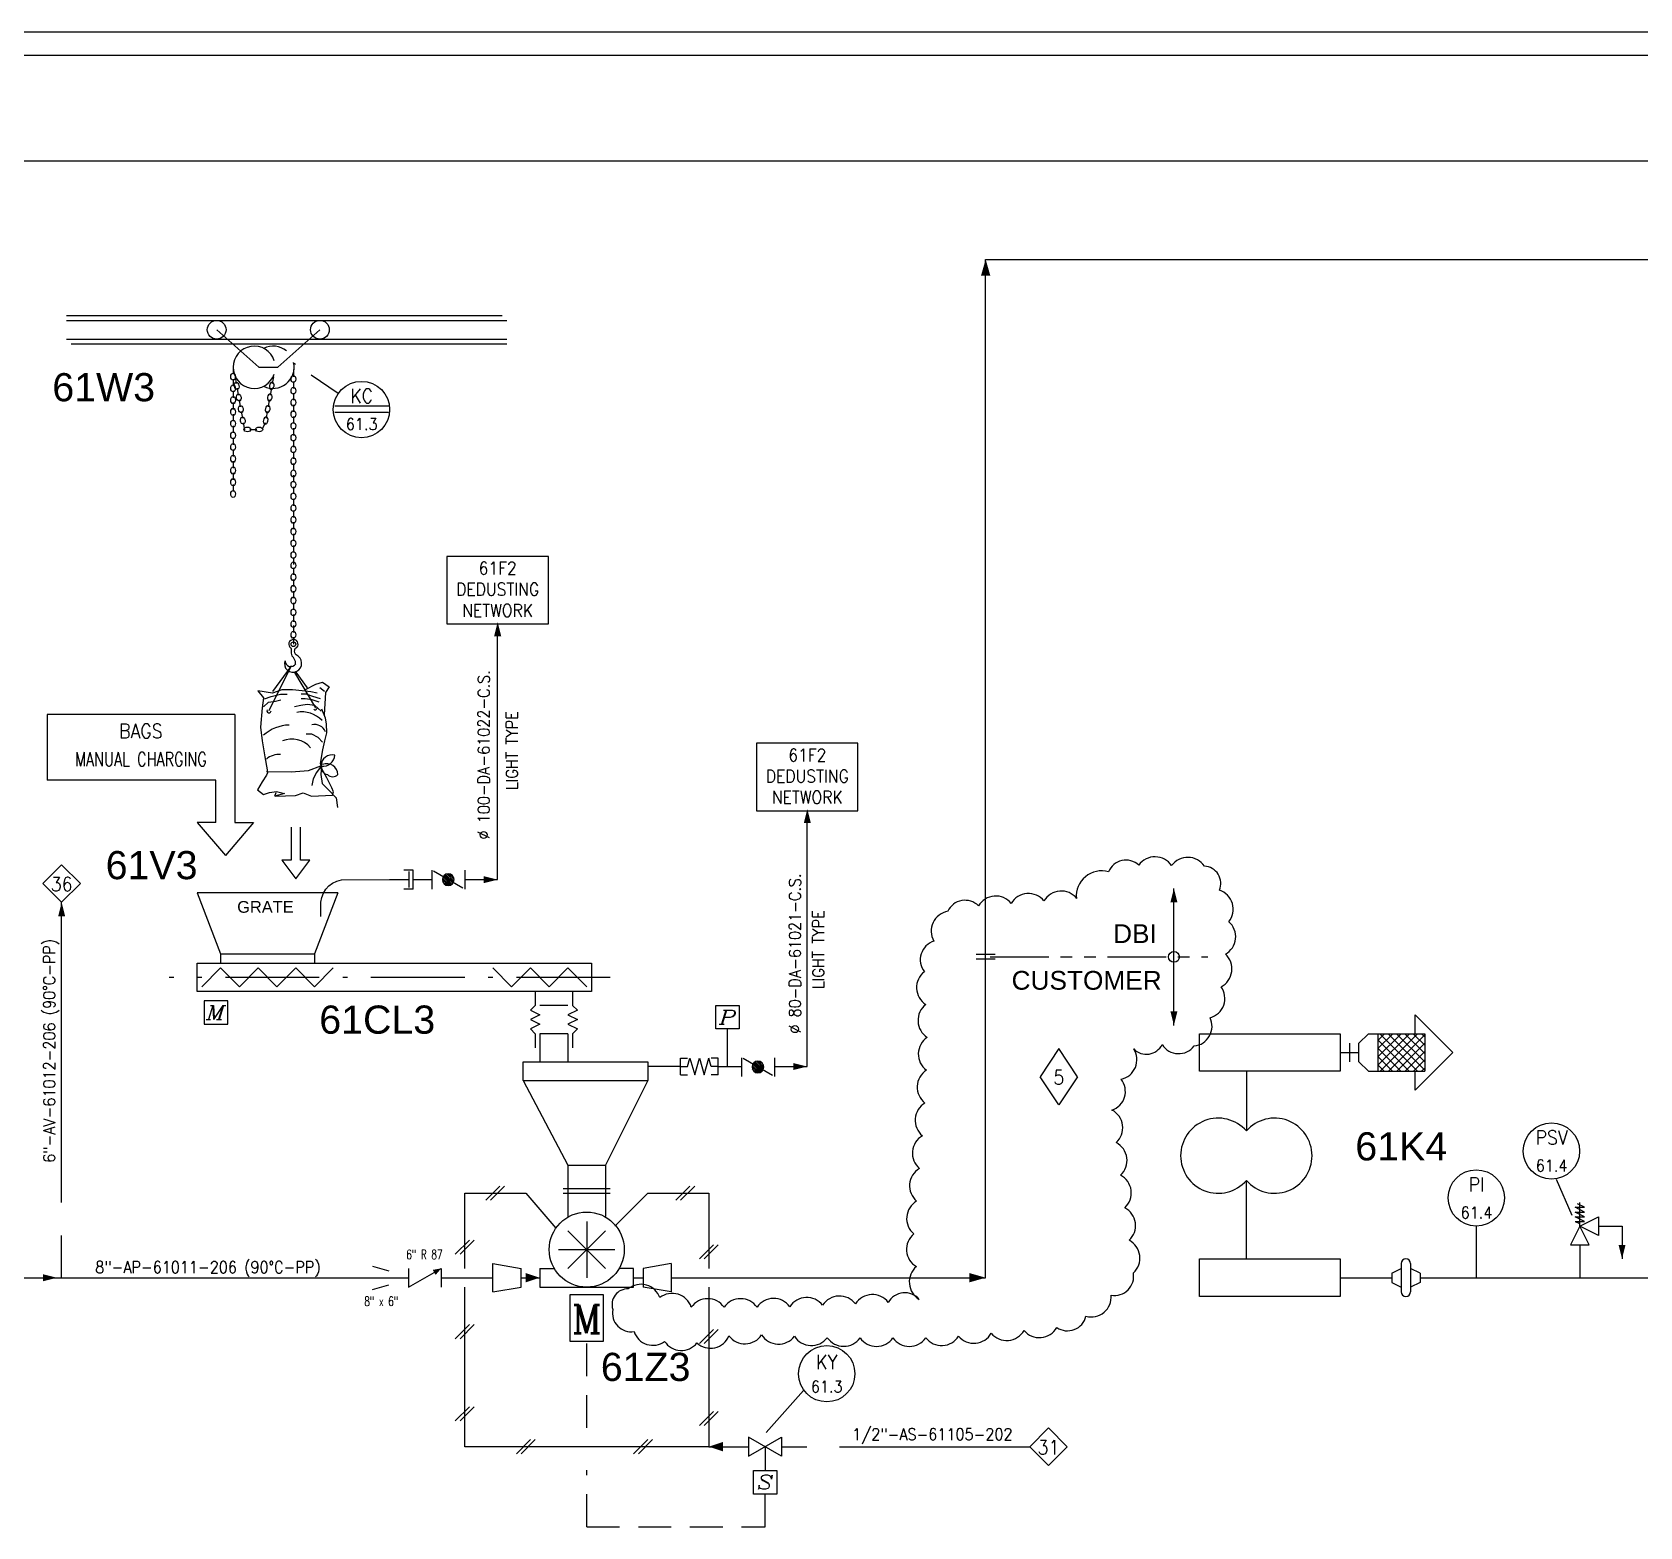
# Model space of a CAD drawing. Header units: millimetres. Extents: x 833 to 974, y 258 to 334.
# Drawn here: x 903.67 to 937.93, y 301.91 to 333.76 of the extents above; entities that cross this region are included whole.
import ezdxf
from ezdxf.enums import TextEntityAlignment as Align

# ---------------------------------------------------------------- set-up
doc = ezdxf.new("R2010")
doc.units = ezdxf.units.MM
for name, pattern in [('CENTER', [2, 1.25, -0.25, 0.25, -0.25]), ('LP1', [3, 2, -0.5, 0, -0.5]), ('PHANTOM', [2.5, 1.25, -0.25, 0.25, -0.25, 0.25, -0.25]), ('TRATT2', [1.1, 0.7, -0.4])]:
    doc.linetypes.add(name, pattern=pattern)
for name, color, linetype in [('GREEN', 92, 'Continuous'), ('LP1', 7, 'LP1'), ('NUVOLA', 6, 'Continuous'), ('RED', 1, 'Continuous'), ('S', 7, 'Continuous'), ('TRATT2', 5, 'TRATT2'), ('Y', 92, 'Continuous')]:
    doc.layers.add(name, color=color, linetype=linetype)
doc.styles.add('A1', font='arial.ttf', dxfattribs={"height": 0.4})
doc.styles.add('a25', font='arial.ttf', dxfattribs={"height": 0.25})
doc.styles.add('A6', font='arial.ttf', dxfattribs={"height": 0.6})
doc.styles.add('C6', font='COMPLEX', dxfattribs={"height": 0.6})
doc.styles.add('S', font='ITALIC', dxfattribs={"height": 6})
doc.styles.add('S15', font='SIMPLEX', dxfattribs={"width": 0.9, "height": 0.15})
doc.styles.add('S2', font='SIMPLEX', dxfattribs={"height": 0.2})
doc.styles.add('S25', font='SIMPLEX', dxfattribs={"width": 0.9, "height": 0.25})
doc.styles.add('S2S', font='SIMPLEX', dxfattribs={"width": 0.7, "height": 0.2})
doc.styles.add('S3', font='SIMPLEX', dxfattribs={"width": 0.9, "height": 0.3})
doc.styles.add('S3S', font='SIMPLEX', dxfattribs={"width": 0.7, "height": 0.3})
doc.linetypes.add('ZIGZAG', pattern='A,0.0001,-0.2,[131,ltypeshp.shx,S=0.2,R=0,X=-0.2,Y=0],-0.4,[131,ltypeshp.shx,S=0.2,R=180,X=0.2,Y=0],-0.2', length=0.8001)

# ---------------------------------------------------------------- blocks, each defined once
blk = doc.blocks.new('FRECC1', base_point=(50.2, 51.5))
blk.add_solid([(50.2, 51.5), (50.5, 51.575), (50.5, 51.425)])
blk = doc.blocks.new('NOMEN', base_point=(35, 22))
for p, q in [((35, 22.8), (34.6, 22.4)), ((35.4, 22.4), (35, 22.8)), ((34.6, 22.4), (35, 22)), ((35, 22), (35.4, 22.4))]:
    blk.add_line(p, q)
at = {"style": 'S3', "width": 0.9}
blk.add_attdef('1', text='', height=0.3, dxfattribs=at).set_placement((35, 22.236), align=Align.CENTER)
blk = doc.blocks.new('LINEA')
at = {"layer": 'S', "style": 'S25', "width": 0.9}
blk.add_attdef('LINE', (0, 0.14), '', height=0.25, dxfattribs=at)
blk = doc.blocks.new('MOTOR', base_point=(11.35, 51))
for p, q in [((11, 52), (11.7, 52)), ((11, 51), (11, 52)), ((11.7, 52), (11.7, 51)), ((11.7, 51), (11, 51))]:
    blk.add_line(p, q)
at = {"style": 'C6'}
blk.add_text('M', height=0.6, dxfattribs=at).set_placement((11.351, 51.18), align=Align.CENTER)
blk = doc.blocks.new('COMPNEU', base_point=(32.45, 18.2))
for p, q in [((32.6, 18.35), (32.3, 18.05)), ((32.7, 18.35), (32.4, 18.05))]:
    blk.add_line(p, q)
blk = doc.blocks.new('RID')
at = {"layer": 'S'}
for p, q in [((-0.364, 0.248), (-0.014, 0.148)), ((-0.364, -0.252), (-0.014, -0.152))]:
    blk.add_line(p, q, dxfattribs=at)
at = {"layer": 'S', "style": 'S2', "width": 0.7}
for p in [(-0.178, 0.398), (-0.178, -0.602)]:
    blk.add_attdef('RID', text='', height=0.2, dxfattribs=at).set_placement(p, align=Align.CENTER)
blk = doc.blocks.new('R', base_point=(69, 41))
at = {"layer": 'S'}
for p, q in [((69, 41.2), (69, 40.8)), ((69, 40.8), (69.7, 41.2)), ((69.7, 41.2), (69.7, 40.8))]:
    blk.add_line(p, q, dxfattribs=at)
blk.add_solid([(69.7, 41.2), (69.519, 41.167), (69.581, 41.059)], dxfattribs=at)
at = {"layer": 'S', "style": 'S2', "width": 0.7}
for p in [(69.342, 41.396), (69.342, 40.502)]:
    blk.add_attdef('R', text='', height=0.2, dxfattribs=at).set_placement(p, align=Align.CENTER)
blk = doc.blocks.new('FRECCIA', base_point=(40, 19))
blk.add_solid([(40, 19), (40.3, 19.1), (40.3, 18.9)])
blk = doc.blocks.new('RIDSP', base_point=(70, 41))
at = {"layer": 'S'}
for p, q in [((70.6, 41.3), (70, 41.2)), ((70, 41.2), (70, 40.8)), ((70.6, 41.3), (70.6, 40.7)), ((70.6, 40.7), (70, 40.8))]:
    blk.add_line(p, q, dxfattribs=at)
blk = doc.blocks.new('PRESA', base_point=(1.75, 0.1))
for p, q in [((1.5, 0.1), (1.5, 0.6)), ((1.5, 0.6), (2, 0.6)), ((2, 0.6), (2, 0.1)), ((2, 0.1), (1.5, 0.1))]:
    blk.add_line(p, q)
at = {"style": 'S', "width": 1.2}
blk.add_attdef('1', text='', height=0.3, dxfattribs=at).set_placement((1.75, 0.2), align=Align.CENTER)
blk = doc.blocks.new('TAPPO')
at = {"layer": 'GREEN'}
for p, q in [((0, 0.2), (-0.2, 0.2)), ((0, 0.2), (0, -0.2)), ((0, -0.2), (-0.2, -0.2))]:
    blk.add_line(p, q, dxfattribs=at)
blk = doc.blocks.new('*X19')
for p, q in [((12.778, 29.501), (12.903, 29.626)), ((12.782, 29.47), (12.934, 29.622)), ((12.786, 29.544), (12.86, 29.618)), ((12.792, 29.444), (12.96, 29.612)), ((12.806, 29.423), (12.981, 29.598)), ((12.823, 29.405), (12.999, 29.581)), ((12.844, 29.391), (13.013, 29.56)), ((12.87, 29.38), (13.023, 29.534)), ((12.9, 29.376), (13.028, 29.504)), ((12.942, 29.382), (13.022, 29.462))]:
    blk.add_line(p, q)
blk = doc.blocks.new('B')
at = {"layer": 'S'}
for p, q in [((0, 0.2), (0, -0.2)), ((0.041, -0.178), (0.665, 0.18)), ((0.7, 0.2), (0.7, -0.2))]:
    blk.add_line(p, q, dxfattribs=at)
blk.add_circle((0.353, 0.001), 0.125, dxfattribs=at)
blk.add_blockref('*X19', (-12.55, -29.5), dxfattribs=at)
at = {"layer": 'S', "style": 'S2S', "width": 0.7}
for p in [(0.35, 0.3), (0.35, -0.5)]:
    blk.add_attdef('B', text='', height=0.2, dxfattribs=at).set_placement(p, align=Align.CENTER)
blk = doc.blocks.new('A', base_point=(24.4, 27.2))
at = {"layer": 'GREEN'}
for p, q in [((24, 28.1), (24, 27.8)), ((24.8, 28.1), (24.8, 27.8)), ((24, 27.8), (23.9, 27.7)), ((24.1, 27.8), (24.7, 27.8)), ((24.8, 27.8), (24.9, 27.7)), ((23.9, 27.7), (24.1, 27.6)), ((24.1, 27.6), (23.9, 27.5)), ((23.9, 27.5), (24.1, 27.4)), ((24.9, 27.7), (24.7, 27.6)), ((24.7, 27.6), (24.9, 27.5)), ((24.9, 27.5), (24.7, 27.4)), ((24.1, 27.4), (23.9, 27.3)), ((23.9, 27.3), (24, 27.2)), ((24, 27.2), (24, 26.9)), ((24.1, 27.2), (24.1, 26.6)), ((24.1, 27.2), (24.7, 27.2)), ((24.7, 27.4), (24.9, 27.3)), ((24.7, 27.2), (24.7, 26.6)), ((24.9, 27.3), (24.8, 27.2)), ((24.8, 27.2), (24.8, 26.9))]:
    blk.add_line(p, q, dxfattribs=at)
blk = doc.blocks.new('K', base_point=(1.6, 2.4))
for p, q in [((1.6, 2.6), (1.6, 2.2)), ((1.6, 2.2), (2.3, 2.6)), ((2.3, 2.2), (1.6, 2.6)), ((2.3, 2.6), (2.3, 2.2))]:
    blk.add_line(p, q)
blk = doc.blocks.new('FLESS', base_point=(69, 41))
at = {"layer": 'S'}
for p, q in [((69, 40.825), (69, 41.175)), ((69, 41.175), (69.15, 41.175)), ((69.15, 41), (69.2, 41.175)), ((69.2, 41.175), (69.3, 40.825)), ((69.3, 40.825), (69.4, 41.175)), ((69.4, 41.175), (69.5, 40.825)), ((69.5, 40.825), (69.6, 41.175)), ((69.65, 41), (69.6, 41.175)), ((69.8, 41.175), (69.65, 41.175)), ((69.8, 40.825), (69.8, 41.175)), ((69, 41), (69.15, 41)), ((69, 40.825), (69.15, 40.825)), ((69.8, 41), (69.65, 41)), ((69.8, 40.825), (69.65, 40.825))]:
    blk.add_line(p, q, dxfattribs=at)
blk = doc.blocks.new('CAT', base_point=(35.1, 48.85))
at = {"layer": 'GREEN'}
blk.add_circle((35.1, 48.85), 0.05, dxfattribs=at)
blk = doc.blocks.new('CATENA', base_point=(33.75, 43.3))
at = {"layer": 'GREEN'}
for p, q in [((33.75, 43.35), (33.75, 43.2)), ((33.75, 43.1), (33.75, 42.95)), ((33.75, 42.85), (33.75, 42.7)), ((33.75, 42.6), (33.75, 42.45)), ((33.749, 42.35), (33.749, 42.2)), ((33.75, 42.1), (33.75, 41.95)), ((33.75, 41.85), (33.75, 41.7)), ((33.75, 41.6), (33.75, 41.45)), ((33.75, 41.35), (33.75, 41.2))]:
    blk.add_line(p, q, dxfattribs=at)
at = {"yscale": 1.5}
for p in [(33.75, 43.15), (33.75, 42.9), (33.75, 42.65), (33.75, 42.4), (33.75, 42.15), (33.75, 41.9), (33.75, 41.65), (33.75, 41.4)]:
    blk.add_blockref('CAT', p, dxfattribs=at)
blk = doc.blocks.new('QUA-LOC')
for p, q in [((-0.566, 0.076), (0.578, 0.076)), ((-0.566, -0.056), (0.578, -0.056))]:
    blk.add_line(p, q)
blk.add_circle((0, 0), 0.6)
at = {"width": 0.9}
for tag, height, style, p in [('SIGLA', 0.3, 'S3', (0.005, 0.139)), ('NUMERO', 0.25, 'S25', (0.005, -0.436))]:
    blk.add_attdef(tag, text='', height=height, dxfattribs=dict(at, style=style)).set_placement(p, align=Align.CENTER)
blk = doc.blocks.new('FRECC2')
at = {"layer": 'RED'}
blk.add_solid([(0, 0), (0.35, 0.1), (0.35, -0.1)], dxfattribs=at)
blk = doc.blocks.new('STRUM0')
blk.add_circle((0, 0), 0.6)
at = {"style": 'S3', "width": 0.9}
blk.add_attdef('2', text='', height=0.3, dxfattribs=at).set_placement((0.005, 0.139), align=Align.CENTER)
at = {"layer": 'S', "style": 'S25', "width": 0.9}
blk.add_attdef('1', text='', height=0.25, dxfattribs=at).set_placement((0.005, -0.436), align=Align.CENTER)
blk = doc.blocks.new('DILAT')
for p, q in [((-0.6, 0.1), (-0.4, 0.2)), ((-0.6, 0.1), (-0.6, -0.1)), ((-0.4, 0.3), (-0.4, -0.3)), ((-0.2, 0.3), (-0.2, -0.3)), ((0, 0.1), (-0.2, 0.2)), ((0, 0.1), (0, -0.1)), ((-0.6, -0.1), (-0.4, -0.2)), ((0, -0.1), (-0.2, -0.2))]:
    blk.add_line(p, q)
for centre, start, end in [((-0.3, 0.3), 0, 180), ((-0.3, -0.3), 180, 0)]:
    blk.add_arc(centre, 0.1, start, end)
blk = doc.blocks.new('PSV')
for p, q in [((0.4, 1.1), (0.9, 1.1)), ((0.9, 1.1), (0.9, 0.4)), ((0, 0.7), (0, 0))]:
    blk.add_line(p, q)
at = {"layer": 'S'}
for p, q in [((0.1, 1.4), (-0.1, 1.5)), ((-0.1, 1.5), (0.1, 1.5)), ((0.1, 1.3), (-0.1, 1.4)), ((-0.1, 1.4), (0.1, 1.4)), ((0.1, 1.5), (-0.048, 1.574)), ((0, 1.1), (0, 1.6)), ((0, 1.1), (-0.2, 0.7)), ((0.1, 1.2), (-0.1, 1.3)), ((-0.1, 1.3), (0.1, 1.3)), ((-0.1, 1.2), (-0.005, 1.153)), ((-0.1, 1.2), (0.1, 1.2)), ((0, 1.1), (0.4, 1.3)), ((0.4, 0.9), (0, 1.1)), ((0.2, 0.7), (0, 1.1)), ((0.4, 1.3), (0.4, 0.9)), ((-0.2, 0.7), (0.2, 0.7))]:
    blk.add_line(p, q, dxfattribs=at)
at = {"rotation": 90}
blk.add_blockref('FRECC1', (0.9, 0.4), dxfattribs=at)
blk = doc.blocks.new('STRUM', base_point=(33, 38))
blk.add_circle((33, 38), 0.6)
at = {"width": 0.9}
for tag, height, style, p in [('2', 0.3, 'S3', (33, 38.1)), ('1', 0.25, 'S25', (33, 37.6))]:
    blk.add_attdef(tag, text='', height=height, dxfattribs=dict(at, style=style)).set_placement(p, align=Align.CENTER)
blk = doc.blocks.new('FLANGIA')
at = {"layer": 'GREEN'}
for p, q in [((0, 0.2), (0, -0.2)), ((0.1, 0.2), (0.1, -0.2))]:
    blk.add_line(p, q, dxfattribs=at)
blk = doc.blocks.new('REV')
at = {"layer": 'GREEN'}
for p, q in [((0, 0.6), (-0.4, 0)), ((0.4, 0), (0, 0.6)), ((0, -0.6), (-0.4, 0)), ((0.4, 0), (0, -0.6))]:
    blk.add_line(p, q, dxfattribs=at)
at = {"layer": 'Y', "color": 7, "style": 'S3', "width": 0.9}
blk.add_attdef('REV', text='', height=0.3, dxfattribs=at).set_placement((0, -0.162), align=Align.CENTER)

msp = doc.modelspace()

# ---------------------------------------------------------------- linework, layer by layer
for p, q in [((973.889, 333.756), (833.098, 333.756)), ((907.996, 326.415), (908.022, 326.267)), ((908.04, 326.168), (908.066, 326.021)), ((908.77, 326.168), (908.744, 326.021)), ((908.814, 326.415), (908.788, 326.267)), ((908.083, 325.922), (908.109, 325.775)), ((908.727, 325.922), (908.701, 325.775)), ((908.127, 325.676), (908.153, 325.528)), ((908.684, 325.676), (908.657, 325.528)), ((908.169, 325.43), (908.195, 325.282)), ((908.31, 325.292), (908.46, 325.292)), ((908.641, 325.43), (908.575, 325.295)), ((907.955, 324.616), (907.955, 324.466)), ((909.24, 324.567), (909.24, 324.417)), ((907.955, 324.366), (907.955, 324.216)), ((907.955, 324.116), (907.955, 323.966)), ((909.24, 324.315), (909.24, 324.165)), ((909.24, 324.065), (909.24, 323.915)), ((909.24, 323.815), (909.24, 323.665)), ((909.24, 323.565), (909.24, 323.415)), ((909.239, 323.316), (909.239, 323.166)), ((909.24, 323.065), (909.24, 322.915)), ((909.24, 322.815), (909.24, 322.665)), ((909.24, 322.565), (909.24, 322.415)), ((909.24, 322.344), (909.24, 322.194)), ((909.24, 322.094), (909.24, 321.944)), ((909.24, 321.844), (909.24, 321.694)), ((909.239, 321.595), (909.239, 321.445)), ((909.24, 321.344), (909.24, 321.194)), ((909.24, 321.115), (909.24, 320.965)), ((913.592, 315.697), (913.592, 321.085)), ((909.24, 320.865), (909.24, 320.715)), ((907.99, 319.215), (903.99, 319.215)), ((903.99, 319.215), (903.99, 317.815)), ((907.99, 319.215), (907.99, 316.915)), ((907.59, 317.815), (903.99, 317.815)), ((907.59, 316.915), (907.59, 317.815)), ((907.19, 316.915), (907.79, 316.215)), ((907.59, 316.915), (907.19, 316.915)), ((908.39, 316.915), (907.79, 316.215)), ((907.99, 316.915), (908.39, 316.915)), ((920.19, 311.715), (920.19, 317.104)), ((909.19, 316.815), (909.19, 316.115)), ((909.39, 316.115), (909.39, 316.815)), ((909.19, 316.115), (908.99, 316.115)), ((908.99, 316.115), (909.29, 315.715)), ((909.29, 315.715), (909.59, 316.115)), ((909.59, 316.115), (909.39, 316.115)), ((911.696, 315.868), (911.696, 315.527)), ((911.288, 315.697), (911.69, 315.697)), ((911.79, 315.697), (912.192, 315.697)), ((912.892, 315.697), (913.592, 315.697)), ((928.001, 312.593), (928.001, 315.512)), ((904.302, 308.815), (904.302, 315.215)), ((907.29, 313.415), (907.69, 313.815)), ((907.69, 313.815), (908.09, 313.415)), ((908.09, 313.415), (908.49, 313.815)), ((908.49, 313.815), (908.89, 313.415)), ((908.89, 313.415), (909.29, 313.815)), ((909.29, 313.815), (909.69, 313.415)), ((909.69, 313.415), (910.09, 313.815)), ((913.49, 313.815), (913.89, 313.415)), ((913.89, 313.415), (914.29, 313.815)), ((914.29, 313.815), (914.69, 313.415)), ((914.69, 313.415), (915.09, 313.815)), ((915.49, 313.415), (915.09, 313.815)), ((918.49, 311.715), (918.49, 312.515)), ((932.345, 312.096), (932.665, 312.415)), ((932.345, 312.272), (932.488, 312.415)), ((932.345, 311.919), (932.842, 312.415)), ((932.345, 311.742), (933.019, 312.415)), ((933.191, 311.615), (932.391, 312.415)), ((932.395, 311.615), (933.195, 312.415)), ((933.345, 311.638), (932.567, 312.415)), ((933.345, 311.814), (932.744, 312.415)), ((933.345, 311.991), (932.921, 312.415)), ((933.345, 312.168), (933.098, 312.415)), ((933.345, 312.345), (933.275, 312.415)), ((933.014, 311.615), (932.345, 312.284)), ((932.837, 311.615), (932.345, 312.107)), ((932.572, 311.615), (933.345, 312.388)), ((932.749, 311.615), (933.345, 312.212)), ((932.66, 311.615), (932.345, 311.931)), ((932.484, 311.615), (932.345, 311.754)), ((932.926, 311.615), (933.345, 312.035)), ((933.103, 311.615), (933.345, 311.858)), ((917.49, 311.715), (916.79, 311.715)), ((918.29, 311.715), (918.79, 311.715)), ((919.49, 311.715), (920.19, 311.715)), ((929.545, 311.615), (929.545, 310.345)), ((933.279, 311.615), (933.345, 311.681)), ((912.89, 309.015), (914.19, 309.015)), ((912.89, 307.415), (912.89, 309.015)), ((914.19, 309.015), (914.835, 308.273)), ((916.09, 308.315), (916.79, 309.015)), ((916.79, 309.015), (918.09, 309.015)), ((918.09, 309.015), (918.09, 307.415)), ((929.545, 307.615), (929.545, 309.286)), ((936.146, 309.313), (936.48, 308.547)), ((915.49, 308.415), (915.49, 307.215)), ((934.445, 308.315), (934.445, 307.215)), ((904.302, 307.215), (904.302, 308.115)), ((915.09, 308.215), (915.89, 307.415)), ((915.89, 308.215), (915.09, 307.415)), ((914.89, 307.815), (916.09, 307.815)), ((895.313, 307.215), (905.842, 307.215)), ((905.842, 307.215), (911.69, 307.215)), ((912.39, 307.215), (913.49, 307.215)), ((912.89, 303.615), (912.89, 307.015)), ((914.09, 307.215), (914.49, 307.215)), ((918.09, 307.015), (918.09, 303.615)), ((931.545, 307.215), (932.645, 307.215)), ((933.245, 307.215), (943.775, 307.215)), ((919.31, 303.915), (920.108, 304.813)), ((918.09, 303.615), (912.89, 303.615)), ((918.09, 303.615), (918.94, 303.615)), ((919.29, 303.615), (919.29, 303.106)), ((919.64, 303.615), (920.179, 303.615)), ((920.879, 303.615), (924.948, 303.615))]:
    msp.add_line(p, q)
at = {"color": 1, "linetype": 'PHANTOM'}
msp.add_line((924.086, 314.052), (928.723, 314.052), dxfattribs=at)
at = {"linetype": 'ZIGZAG', "ltscale": 0.9}
msp.add_lwpolyline([(909.825, 314.915), (909.825, 315.115, -0.396945), (910.266, 315.694)], format="xyb", dxfattribs=at)
msp.add_lwpolyline([(910.266, 315.694), (911.288, 315.697)], dxfattribs=at)
for centre, radius in [((909.24, 320.715), 0.05), ((928.001, 314.052), 0.116)]:
    msp.add_circle(centre, radius)
for centre, radius, start, end in [((909.24, 320.715), 0.1, 297.8456, 238.2405), ((909.228, 320.298), 0.179, 158.7706, 297.2228), ((909.183, 320.358), 0.121, 177.7388, 330.3222), ((909.172, 320.606), 0.0286, 316.9352, 58.1774), ((909.43, 320.548), 0.24, 170.8101, 200.6111), ((909.084, 320.3), 0.204, 359.4575, 53.5729), ((909.342, 320.557), 0.0838, 153.6783, 237.9601), ((909.292, 320.601), 0.0263, 101.5454, 196.5363), ((909.224, 320.31), 0.191, 296.6824, 67.3744), ((908.719, 319.295), 0.0438, 155.8733, 357.6457), ((909.706, 319.348), 0.0354, 206.2885, 6.4905)]:
    msp.add_arc(centre, radius, start, end)
at = {"layer": 'GREEN'}
for p, q in [((904.402, 327.715), (913.69, 327.715)), ((904.402, 327.615), (913.79, 327.615)), ((904.402, 327.215), (913.79, 327.215)), ((904.502, 327.115), (913.79, 327.115)), ((910.19, 315.415), (907.19, 315.415)), ((907.19, 315.415), (907.69, 314.115)), ((910.19, 315.415), (909.69, 314.115)), ((907.19, 313.915), (915.59, 313.915)), ((907.19, 313.315), (907.19, 313.915)), ((907.69, 314.115), (909.69, 314.115)), ((907.69, 314.115), (907.69, 313.915)), ((909.69, 314.115), (909.69, 313.915)), ((915.59, 313.915), (915.59, 313.315)), ((915.59, 313.315), (907.19, 313.315)), ((933.145, 312.815), (933.945, 312.015)), ((933.145, 312.615), (933.145, 312.815)), ((928.545, 312.415), (931.545, 312.415)), ((928.545, 311.615), (928.545, 312.415)), ((931.545, 312.415), (931.545, 311.615)), ((931.945, 312.215), (932.145, 312.415)), ((932.145, 312.415), (932.345, 312.415)), ((932.345, 312.415), (932.345, 311.615)), ((932.345, 312.415), (933.345, 312.415)), ((933.145, 312.415), (933.145, 312.615)), ((933.345, 312.415), (933.345, 311.615)), ((931.745, 312.215), (931.745, 311.815)), ((931.945, 312.015), (931.945, 312.215)), ((914.136, 311.815), (916.79, 311.815)), ((914.136, 311.415), (914.136, 311.815)), ((916.79, 311.815), (916.79, 311.415)), ((931.545, 312.015), (931.945, 312.015)), ((931.945, 311.815), (931.945, 312.015)), ((932.145, 311.615), (931.945, 311.815)), ((933.945, 312.015), (933.145, 311.215)), ((914.136, 311.415), (916.79, 311.415)), ((914.136, 311.415), (915.09, 309.615)), ((916.79, 311.415), (915.89, 309.615)), ((931.545, 311.615), (928.545, 311.615)), ((932.145, 311.615), (932.345, 311.615)), ((932.345, 311.615), (933.345, 311.615)), ((933.145, 311.215), (933.145, 311.615)), ((915.09, 309.615), (915.89, 309.615)), ((915.09, 309.615), (915.09, 308.523)), ((915.89, 309.615), (915.89, 308.523)), ((914.99, 309.115), (915.99, 309.115)), ((914.99, 309.015), (915.99, 309.015)), ((914.49, 307.415), (914.798, 307.415)), ((914.49, 307.415), (914.49, 307.015)), ((916.49, 307.415), (916.175, 307.415)), ((916.49, 307.015), (916.49, 307.415)), ((928.545, 307.615), (931.545, 307.615)), ((928.545, 306.815), (928.545, 307.615)), ((931.545, 307.615), (931.545, 306.815)), ((914.49, 307.015), (916.49, 307.015)), ((931.545, 306.815), (928.545, 306.815))]:
    msp.add_line(p, q, dxfattribs=at)
for centre, radius in [((907.605, 327.415), 0.2), ((909.805, 327.415), 0.2), ((915.49, 307.815), 0.8)]:
    msp.add_circle(centre, radius, dxfattribs=at)
for centre, radius, start, end in [((908.405, 326.615), 0.45, 18.0255, 341.2185), ((908.805, 326.615), 0.45, 50.4813, 116.3878), ((908.805, 326.615), 0.45, 243.6122, 12.7669), ((928.945, 309.815), 0.8, 41.4096, 318.5904), ((930.145, 309.815), 0.8, 221.4096, 138.5904)]:
    msp.add_arc(centre, radius, start, end, dxfattribs=at)
at = {"layer": 'LP1'}
msp.add_line((915.99, 313.615), (906.59, 313.615), dxfattribs=at)
at = {"layer": 'NUVOLA'}
msp.add_lwpolyline([(925.931, 315.298, 0.520567), (925.233, 315.245, 0.520567), (924.535, 315.192, 0.520567), (923.837, 315.139, 0.520567), (923.183, 315.023, 0.520567), (922.887, 314.389, 0.520567), (922.685, 313.736, 0.520567), (922.715, 313.036, 0.520567), (922.746, 312.337, 0.520567), (922.728, 311.638, 0.520567), (922.697, 310.938, 0.520567), (922.642, 310.241, 0.520567), (922.581, 309.543, 0.520567), (922.52, 308.846, 0.520567), (922.459, 308.149, 0.520567), (922.515, 307.451, 0.520567), (922.576, 306.754, 0.520567), (921.915, 306.689, 0.520567), (921.216, 306.658, 0.520567), (920.517, 306.628, 0.520567), (919.817, 306.597, 0.520567), (919.118, 306.586, 0.520567), (918.418, 306.586, 0.520567), (917.718, 306.586, 0.520567), (917.049, 306.79, 0.520567), (916.375, 306.978, 0.520567), (916.045, 306.539, 0.520567), (916.5, 306.068, 0.520567), (917.15, 305.859, 0.520567), (917.838, 305.826, 0.520567), (918.521, 305.977, 0.520567), (919.216, 305.998, 0.520567), (919.915, 305.967, 0.520567), (920.615, 305.937, 0.520567), (921.315, 305.935, 0.520567), (922.015, 305.935, 0.520567), (922.715, 305.935, 0.520567), (923.413, 305.97, 0.520567), (924.11, 306.031, 0.520567), (924.808, 306.092, 0.520567), (925.505, 306.153, 0.520567), (926.128, 306.393, 0.520567), (926.664, 306.843, 0.520567), (927.138, 307.318, 0.520567), (927.046, 308.012, 0.520567), (926.955, 308.706, 0.520567), (926.864, 309.4, 0.520567), (926.772, 310.094, 0.520567), (926.681, 310.788, 0.520567), (926.877, 311.444, 0.520567), (927.145, 312.091, 0.520567), (927.749, 312.183, 0.520567), (928.433, 312.153, 0.520567), (928.772, 312.756, 0.520567), (929.008, 313.415, 0.520567), (929.099, 314.109, 0.520567), (929.172, 314.801, 0.520567), (928.972, 315.472, 0.520567), (928.652, 315.985, 0.520567), (927.952, 315.996, 0.520567), (927.252, 316.007, 0.520567), (926.606, 315.865, 0.520567), (925.923, 315.298, 0.520567)], format="xyb", dxfattribs=at)
at = {"layer": 'RED'}
for p, q in [((973.389, 333.256), (833.598, 333.256)), ((885.561, 331.015), (968.789, 331.015)), ((923.99, 328.915), (968.789, 328.915)), ((923.99, 307.215), (923.99, 328.915)), ((907.605, 327.415), (908.505, 326.615)), ((909.805, 327.415), (908.905, 326.615)), ((908.505, 326.615), (908.905, 326.615)), ((909.191, 320.252), (908.719, 319.294)), ((909.183, 320.242), (908.793, 319.706)), ((909.262, 320.108), (909.708, 319.355)), ((909.292, 320.118), (909.533, 319.788)), ((908.67, 318.003), (909.193, 317.992)), ((909.193, 317.992), (909.559, 318.026)), ((909.559, 318.026), (909.825, 318.126)), ((909.73, 317.981), (909.664, 317.847)), ((909.83, 318.115), (909.73, 317.981)), ((909.84, 318.115), (909.821, 317.936)), ((909.821, 317.936), (909.854, 317.746)), ((909.664, 317.847), (909.635, 317.701)), ((909.854, 317.746), (909.992, 317.601)), ((909.992, 317.601), (910.153, 317.444)), ((910.153, 317.444), (910.182, 317.232)), ((916.49, 307.215), (916.69, 307.215)), ((917.29, 307.215), (923.99, 307.215))]:
    msp.add_line(p, q, dxfattribs=at)
for centre, radius, start, end in [((910.066, 318.121), 0.236, 76.7186, 178.5786), ((909.876, 318.357), 0.244, 261.5099, 358.3816), ((909.991, 318.093), 0.159, 168.0188, 260.0199), ((909.954, 317.936), 0.233, 0.0312, 114.0895), ((910.075, 318.053), 0.162, 226.3323, 313.6677)]:
    msp.add_arc(centre, radius, start, end, dxfattribs=at)
at = {"layer": 'S'}
for p, q in [((914.672, 322.585), (912.512, 322.585)), ((912.512, 322.585), (912.512, 321.145)), ((914.672, 321.145), (914.672, 322.585)), ((912.512, 321.145), (914.672, 321.145)), ((921.27, 318.604), (919.11, 318.604)), ((919.11, 318.604), (919.11, 317.164)), ((921.27, 317.164), (921.27, 318.604)), ((919.11, 317.164), (921.27, 317.164))]:
    msp.add_line(p, q, dxfattribs=at)
at = {"layer": 'TRATT2'}
for p, q in [((910.195, 326.054), (909.241, 326.706)), ((915.49, 304.015), (915.49, 305.815)), ((915.49, 301.906), (915.49, 303.115)), ((919.29, 301.906), (919.29, 302.615)), ((915.49, 301.906), (919.29, 301.906))]:
    msp.add_line(p, q, dxfattribs=at)
at = {"layer": 'Y'}
for p, q in [((908.798, 319.672), (908.479, 319.721)), ((908.479, 319.721), (908.603, 319.575)), ((908.768, 319.599), (908.963, 319.648)), ((908.994, 319.745), (908.798, 319.672)), ((908.963, 319.648), (909.108, 319.648)), ((909.221, 319.745), (908.994, 319.745)), ((909.427, 319.721), (909.221, 319.745)), ((909.509, 319.648), (909.406, 319.648)), ((909.612, 319.696), (909.427, 319.721)), ((909.499, 319.746), (909.716, 319.864)), ((909.654, 319.599), (909.509, 319.648)), ((909.746, 319.672), (909.612, 319.696)), ((909.716, 319.864), (909.859, 319.903)), ((909.901, 319.706), (909.8, 319.785)), ((909.859, 319.903), (910.001, 319.805)), ((909.926, 319.687), (909.895, 319.209)), ((910.001, 319.805), (909.926, 319.687)), ((908.572, 319.357), (908.541, 318.945)), ((908.603, 319.575), (908.572, 319.357)), ((908.603, 319.381), (908.706, 319.478)), ((908.623, 319.551), (908.768, 319.599)), ((908.706, 319.478), (908.86, 319.502)), ((908.86, 319.502), (908.974, 319.527)), ((909.396, 319.405), (909.262, 319.381)), ((909.53, 319.43), (909.396, 319.405)), ((909.489, 319.551), (909.406, 319.551)), ((909.643, 319.527), (909.489, 319.551)), ((909.695, 319.405), (909.53, 319.43)), ((909.788, 319.478), (909.643, 319.527)), ((909.818, 319.551), (909.654, 319.599)), ((909.829, 319.284), (909.695, 319.405)), ((909.922, 319.139), (909.849, 319.333)), ((908.541, 318.945), (908.572, 318.654)), ((909.942, 319.018), (909.922, 319.139)), ((909.952, 318.824), (909.942, 319.018)), ((908.572, 318.654), (908.634, 318.315)), ((909.633, 318.799), (909.509, 318.799)), ((909.767, 318.727), (909.633, 318.799)), ((909.86, 318.63), (909.767, 318.727)), ((909.87, 318.46), (909.911, 318.654)), ((909.911, 318.654), (909.952, 318.824)), ((908.634, 318.315), (908.68, 318.037)), ((909.818, 318.169), (909.87, 318.46)), ((908.67, 317.925), (908.575, 317.78)), ((908.689, 317.97), (908.67, 317.925)), ((908.68, 318.037), (908.689, 317.97)), ((909.849, 318.059), (909.818, 318.169)), ((909.954, 317.869), (909.849, 318.059)), ((908.575, 317.78), (908.475, 317.612)), ((908.475, 317.612), (908.604, 317.511)), ((908.604, 317.511), (908.732, 317.556)), ((908.732, 317.556), (908.88, 317.578)), ((908.846, 317.478), (908.875, 317.556)), ((908.88, 317.578), (909.051, 317.534)), ((910.058, 317.657), (909.954, 317.869)), ((910.096, 317.567), (910.058, 317.657)), ((910.073, 317.5), (910.096, 317.567)), ((909.051, 317.534), (908.846, 317.478)), ((908.856, 317.478), (909.284, 317.489)), ((909.284, 317.489), (909.445, 317.545)), ((909.445, 317.545), (909.626, 317.478)), ((909.626, 317.478), (910.073, 317.5))]:
    msp.add_line(p, q, dxfattribs=at)
for centre, radius, start, end in [((909.423, 318.676), 0.595, 44.2207, 100.629), ((909.179, 318.128), 0.865, 91.9185, 131.6405), ((909.697, 318.761), 0.241, 21.0546, 105.4307), ((909.206, 318.178), 0.516, 39.7608, 112.8788), ((908.932, 317.955), 0.409, 85.3951, 130.5659)]:
    msp.add_arc(centre, radius, start, end, dxfattribs=at)

# ---------------------------------------------------------------- block references
for name, p, rotation in [('FRECC2', (923.99, 328.915), 270), ('FRECC1', (928.001, 315.512), 270), ('FRECC1', (904.302, 315.215), 270), ('FLANGIA', (923.99, 314.007), 90), ('FRECC1', (928.001, 312.593), 90), ('FRECC1', (904.202, 307.215), 180), ('RIDSP', (914.09, 307.215), 180), ('FRECCIA', (914.49, 307.215), 180), ('FRECC2', (923.99, 307.215), 180)]:
    msp.add_blockref(name, p, dxfattribs=dict(rotation=rotation))
for name, p in [('CATENA', (907.955, 326.565)), ('CATENA', (909.24, 326.515)), ('FLESS', (917.49, 311.715)), ('COMPNEU', (913.49, 309.015)), ('COMPNEU', (917.54, 309.015)), ('PSV', (936.65, 307.215)), ('COMPNEU', (912.84, 307.865)), ('COMPNEU', (918.04, 307.765)), ('RIDSP', (916.69, 307.215)), ('DILAT', (933.245, 307.215)), ('MOTOR', (915.489, 305.854)), ('COMPNEU', (912.84, 306.065)), ('COMPNEU', (918.04, 305.965)), ('COMPNEU', (912.84, 304.315)), ('COMPNEU', (918.04, 304.215)), ('COMPNEU', (914.14, 303.615)), ('COMPNEU', (916.64, 303.615)), ('FRECCIA', (918.09, 303.615)), ('K', (918.94, 303.615))]:
    msp.add_blockref(name, p)
at = {"yscale": 1.5}
for p, rotation in [((908.031, 326.218), 9.999999999998607), ((908.075, 325.972), 9.999999999998607), ((908.118, 325.725), 9.999999999998607), ((908.161, 325.479), 9.999999999998607), ((908.26, 325.292), 90), ((908.51, 325.292), 90)]:
    msp.add_blockref('CAT', p, dxfattribs=dict(at, rotation=rotation))
at = {"xscale": -1, "yscale": 1.5, "rotation": 350.0000000000014}
for p in [(908.779, 326.218), (908.692, 325.725), (908.736, 325.972), (908.649, 325.479)]:
    msp.add_blockref('CAT', p, dxfattribs=at)
for name, p, values in [('QUA-LOC', (910.69, 325.715), {'SIGLA': 'KC', 'NUMERO': '61.3'}), ('NOMEN', (904.302, 315.215), {'1': '36'}), ('PRESA', (918.49, 312.515), {'1': 'P'}), ('REV', (925.549, 311.497), {'REV': '5'}), ('REV', (925.549, 311.497), {'REV': '5'}), ('STRUM0', (936.045, 309.915), {'2': 'PSV', '1': '61.4'}), ('STRUM0', (934.445, 308.915), {'2': 'PI', '1': '61.4'}), ('STRUM', (920.604, 305.169), {'2': 'KY', '1': '61.3'}), ('LINEA', (921.148, 303.615), {'LINE': '1/2"-AS-61105-202'}), ('NOMEN', (925.329, 303.215), {'1': '31'}), ('PRESA', (919.293, 302.606), {'1': 'S'})]:
    msp.add_blockref(name, p).add_auto_attribs(values)
at = {"yscale": 1.5}
for p in [(907.955, 324.416), (909.24, 324.353), (907.955, 324.166), (909.24, 324.115), (907.955, 323.916), (909.24, 323.865), (909.24, 323.615), (909.24, 323.365), (909.24, 323.115), (909.24, 322.865), (909.24, 322.615), (909.24, 322.394), (909.24, 322.144), (909.24, 321.894), (909.24, 321.644), (909.24, 321.394), (909.24, 321.144), (909.24, 320.915)]:
    msp.add_blockref('CAT', p, dxfattribs=at)
at = {"xscale": -1, "rotation": 90}
for p in [(913.592, 321.185), (920.19, 317.204)]:
    msp.add_blockref('FRECC1', p, dxfattribs=at)
ref = msp.add_blockref('LINEA', (913.56, 320.453), dxfattribs=dict(xscale=-1, rotation=90))
ref.add_attrib('LINE', '%%C 100-DA-61022-C.S.', (913.42, 316.553), dxfattribs={"layer": 'S', "height": 0.25, "rotation": 90, "style": 'S25', "width": 0.9})
ref = msp.add_blockref('LINEA', (914.16, 319.353), dxfattribs=dict(xscale=-1, rotation=90))
ref.add_attrib('LINE', ' LIGHT TYPE', (914.02, 317.456), dxfattribs={"layer": 'S', "height": 0.25, "rotation": 90, "style": 'S25', "width": 0.9})
at = {"xscale": -1}
for name, p in [('B', (912.892, 315.697)), ('FRECC1', (913.592, 315.697)), ('A', (914.79, 312.415)), ('B', (919.49, 311.704)), ('FRECC1', (920.19, 311.715))]:
    msp.add_blockref(name, p, dxfattribs=at)
at = {"rotation": 90}
for p, values in [((920.19, 312.415), {'LINE': '%%C 80-DA-61021-C.S.'}), ((920.69, 313.215), {'LINE': ' LIGHT TYPE'}), ((904.302, 309.665), {'LINE': '6"-AV-61012-206 (90°C-PP)'})]:
    msp.add_blockref('LINEA', p, dxfattribs=at).add_auto_attribs(values)
ref = msp.add_blockref('R', (911.69, 307.215))
ref.add_attrib('R', '6" R 87', dxfattribs={"layer": 'S', "height": 0.2, "style": 'S2', "width": 0.7}).set_placement((912.031, 307.611), align=Align.CENTER)
ref = msp.add_blockref('LINEA', (901.861, 308.206))
ref.add_attrib('LINE', '8"-AP-61011-206 (90°C-PP)', (905.018, 307.315), dxfattribs={"layer": 'S', "height": 0.25, "style": 'S25', "width": 0.9})
ref = msp.add_blockref('RID', (911.29, 307.215))
ref.add_attrib('RID', '8" x 6"', dxfattribs={"layer": 'S', "height": 0.2, "style": 'S2', "width": 0.7}).set_placement((911.112, 306.613), align=Align.CENTER)
at = {"layer": 'GREEN', "xscale": -1, "rotation": 180}
msp.add_blockref('TAPPO', (911.79, 315.697), dxfattribs=at)
at = {"layer": 'GREEN'}
ref = msp.add_blockref('PRESA', (907.59, 312.615), dxfattribs=dict(at, xscale=-1))
ref.add_attrib('1', 'M', dxfattribs={"layer": '0', "height": 0.3, "style": 'S', "width": 1.2}).set_placement((907.59, 312.715), align=Align.CENTER)

# ---------------------------------------------------------------- texts
at = {"color": 92, "linetype": 'CENTER', "style": 'A6'}
for s, p in [('61W3', (906.292, 325.891)), ('61V3', (907.197, 315.707)), ('61CL3', (912.261, 312.415))]:
    msp.add_text(s, height=0.6, dxfattribs=at).set_placement(p, align=Align.RIGHT)
for s, style, width, p in [('BAGS', 'S3', 0.9, (905.99, 318.715)), ('MANUAL CHARGING', 'S3S', 0.75, (905.99, 318.115))]:
    msp.add_text(s, height=0.3, dxfattribs=dict(style=style, width=width)).set_placement(p, align=Align.CENTER)
at = {"style": 'a25'}
msp.add_text('GRATE', height=0.25, dxfattribs=at).set_placement((908.644, 314.992), align=Align.CENTER)
at = {"style": 'A1'}
for s, p in [('DBI', (926.706, 314.347)), ('CUSTOMER', (924.543, 313.352))]:
    msp.add_text(s, height=0.4, dxfattribs=at).set_placement(p)
at = {"layer": 'S', "style": 'S15', "width": 0.9}
for s, p in [('61F2', (913.592, 322.199)), ('DEDUSTING', (913.592, 321.749)), ('NETWORK', (913.592, 321.299)), ('61F2', (920.19, 318.217)), ('DEDUSTING', (920.19, 317.767)), ('NETWORK', (920.19, 317.317))]:
    msp.add_text(s, height=0.27, dxfattribs=at).set_placement(p, align=Align.CENTER)
at = {"layer": 'Y', "style": 'A6'}
msp.add_text('61K4', height=0.6, dxfattribs=at).set_placement((932.845, 309.715), align=Align.CENTER)
msp.add_text('61Z3', height=0.6, dxfattribs=at).set_placement((915.79, 305.015))

doc.saveas('drawing.dxf')
